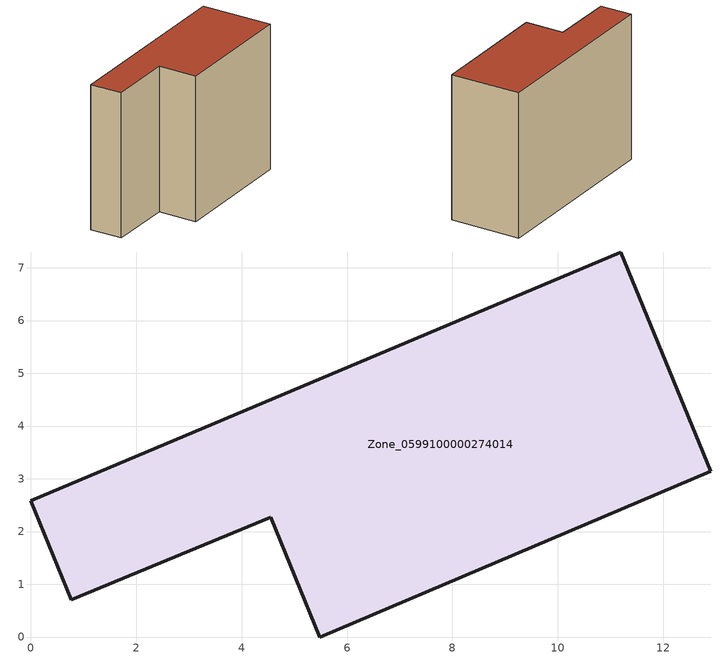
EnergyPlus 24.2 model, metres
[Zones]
Zone_0599100000274014
 floor ground (C_G): 4.55,2.27 0.77,0.71 0,2.58 11.19,7.3 12.9,3.14 5.48,0 z0
 wall outside (C_F): 11.19,7.3 0,2.58 0.77,0.71 4.55,2.27 5.48,0 12.9,3.14 11.19,7.3 z0:9.14
 roof outside (C_R): 5.48,0 12.9,3.14 11.19,7.3 0,2.58 0.77,0.71 4.55,2.27 z9.14
[BUILDING]
Pand.0599100000274014: North Axis=0; Terrain=City; Loads Convergence Tolerance Value=0.04; Temperature Convergence Tolerance Value=0.4; Solar Distribution=FullExterior; Maximum Number of Warmup Days=25; Minimum Number of Warmup Days=1
[Site:Location]
Rotterdam.The.Hague.AP_ZH_NLD Design_Conditions: Latitude=51.96; Longitude=4.45; Time Zone=1; Elevation=-4.5
[SITE:GROUNDTEMPERATURE:BUILDINGSURFACE]
18, 18, 18, 18, 18, 18, 18, 18, 18, 18, 18, 18
[MATERIAL] Thermal Absorptance=0.9; Solar Absorptance=0.7; Visible Absorptance=0.7
Name | Roughness | Thickness | Conductivity | Density | Specific Heat
G.TI.1946 | MediumSmooth | 0.15 | 1 | 540 | 1210
F.TI.1946 | Rough | 0.3 | 0.857143 | 1920 | 840
R.TI.1946 | MediumRough | 0.2 | 0.1 | 1500 | 1000
[CONSTRUCTION]
C_G: G.TI.1946
C_F: F.TI.1946
C_R: R.TI.1946
[ZONE]
Zone_0599100000274014: Type=1; Multiplier=1; Ceiling Height=Autocalculate; Volume=Autocalculate; Floor Area=autocalculate; Part of Total Floor Area=Yes
[ZONEINFILTRATION:DESIGNFLOWRATE]
Infil_Zone_0599100000274014: Zone or ZoneList or Space or SpaceList=Zone_0599100000274014; Schedule=AlwaysOn; Design Flow Rate Calculation Method=Flow/Area; Flow Rate per Floor Area=0.003; Constant Term Coefficient=1; Temperature Term Coefficient=0; Velocity Term Coefficient=0; Velocity Squared Term Coefficient=0
[HVACTEMPLATE:ZONE:IDEALLOADSAIRSYSTEM]
Zone_0599100000274014: Maximum Heating Supply Air Temperature=50; Minimum Cooling Supply Air Temperature=13; Maximum Heating Supply Air Humidity Ratio=0.0156; Minimum Cooling Supply Air Humidity Ratio=0.0077; Heating Limit=NoLimit; Cooling Limit=NoLimit; Dehumidification Control Type=ConstantSensibleHeatRatio; Cooling Sensible Heat Ratio=0.7; Dehumidification Setpoint=60; Humidification Control Type=None; Humidification Setpoint=30; Outdoor Air Method=None; Outdoor Air Flow Rate per Person=0.00944; Outdoor Air Flow Rate per Zone Floor Area=0; Outdoor Air Flow Rate per Zone=0; Demand Controlled Ventilation Type=None; Outdoor Air Economizer Type=NoEconomizer; Heat Recovery Type=None; Sensible Heat Recovery Effectiveness=0.7; Latent Heat Recovery Effectiveness=0.65
[ZONECONTROL:THERMOSTAT]
ThermostatControl_Zone_0599100000274014: Zone or ZoneList=Zone_0599100000274014; Control Type Schedule=DualSetpointControlType; Control 1=Thermostat_Zone_0599100000274014; Temperature Difference Between Cutout And Setpoint=0
[THERMOSTATSETPOINT:DUALSETPOINT]
Thermostat_Zone_0599100000274014: Heating Setpoint Temperature Schedule=HeatingSetpoint_Zone_0599100000274014; Cooling Setpoint Temperature Schedule=CoolingSetpoint_Zone_0599100000274014
[SCHEDULE:COMPACT]
HeatingSetpoint_Zone_0599100000274014: Through: 12/31, For: AllDays, Until: 24:00, 21
CoolingSetpoint_Zone_0599100000274014: Through: 12/31, For: AllDays, Until: 24:00, 24
DualSetpointControlType: Through: 12/31, For: AllDays, Until: 24:00, 4
AlwaysOn: Through: 12/31, For: AllDays, Until: 24:00, 1
